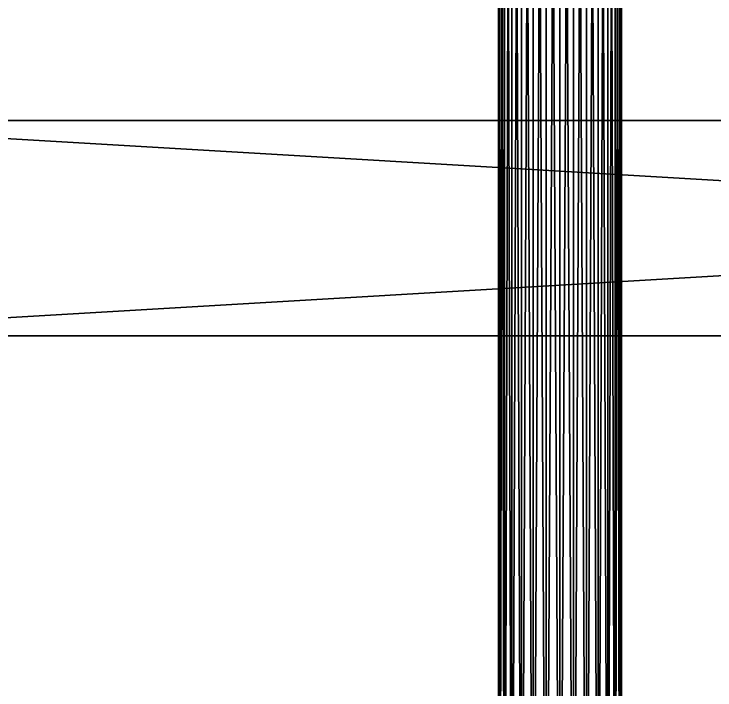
# Model space of a CAD drawing. Header units: millimetres. Extents: x 3500 to 25050, y 1500 to 19500.
# Drawn here: x 21793 to 22444, y 17571 to 18199 of the extents above; entities that cross this region are included whole.
import ezdxf

# ---------------------------------------------------------------- set-up
doc = ezdxf.new("R2010")
doc.units = ezdxf.units.MM
doc.layers.add('3D-PIPE-P-1021', color=7, linetype='Continuous', true_color=0xf2c230)
doc.layers.add('3D-STRUCT', color=7, linetype='Continuous', true_color=0x7c8a9a)

msp = doc.modelspace()

# ---------------------------------------------------------------- meshes
at = {"layer": '3D-PIPE-P-1021'}
mesh = msp.add_polyface(dxfattribs=at)
corners = [(22357.15, 19500, 4100), (22357.15, 17150, 4100), (22355.72, 19500, 4087.28), (22355.72, 17150, 4087.28), (22351.49, 19500, 4075.2), (22351.49, 17150, 4075.2), (22344.68, 19500, 4064.37), (22344.68, 17150, 4064.37), (22335.63, 19500, 4055.32), (22335.63, 17150, 4055.32), (22324.8, 19500, 4048.51), (22324.8, 17150, 4048.51), (22312.72, 19500, 4044.28), (22312.72, 17150, 4044.28), (22300, 19500, 4042.85), (22300, 17150, 4042.85), (22287.28, 19500, 4044.28), (22287.28, 17150, 4044.28), (22275.2, 19500, 4048.51), (22275.2, 17150, 4048.51), (22264.37, 19500, 4055.32), (22264.37, 17150, 4055.32), (22255.32, 19500, 4064.37), (22255.32, 17150, 4064.37), (22248.51, 19500, 4075.2), (22248.51, 17150, 4075.2), (22244.28, 19500, 4087.28), (22244.28, 17150, 4087.28), (22242.85, 19500, 4100), (22242.85, 17150, 4100), (22244.28, 19500, 4112.72), (22244.28, 17150, 4112.72), (22248.51, 19500, 4124.8), (22248.51, 17150, 4124.8), (22255.32, 19500, 4135.63), (22255.32, 17150, 4135.63), (22264.37, 19500, 4144.68), (22264.37, 17150, 4144.68), (22275.2, 19500, 4151.49), (22275.2, 17150, 4151.49), (22287.28, 19500, 4155.72), (22287.28, 17150, 4155.72), (22300, 19500, 4157.15), (22300, 17150, 4157.15), (22312.72, 19500, 4155.72), (22312.72, 17150, 4155.72), (22324.8, 19500, 4151.49), (22324.8, 17150, 4151.49), (22335.63, 19500, 4144.68), (22335.63, 17150, 4144.68), (22344.68, 19500, 4135.63), (22344.68, 17150, 4135.63), (22351.49, 19500, 4124.8), (22351.49, 17150, 4124.8), (22355.72, 19500, 4112.72), (22355.72, 17150, 4112.72)]
mesh.append_faces([[corners[k] for k in face] for face in [(0, 1, 2), (1, 3, 2), (2, 3, 4), (3, 5, 4), (4, 5, 6), (5, 7, 6), (6, 7, 8), (7, 9, 8), (8, 9, 10), (9, 11, 10), (10, 11, 12), (11, 13, 12), (12, 13, 14), (13, 15, 14), (14, 15, 16), (15, 17, 16), (16, 17, 18), (17, 19, 18), (18, 19, 20), (19, 21, 20), (20, 21, 22), (21, 23, 22), (22, 23, 24), (23, 25, 24), (24, 25, 26), (25, 27, 26), (26, 27, 28), (27, 29, 28), (28, 29, 30), (29, 31, 30), (30, 31, 32), (31, 33, 32), (32, 33, 34), (33, 35, 34), (34, 35, 36), (35, 37, 36), (36, 37, 38), (37, 39, 38), (38, 39, 40), (39, 41, 40), (40, 41, 42), (41, 43, 42), (42, 43, 44), (43, 45, 44), (44, 45, 46), (45, 47, 46), (46, 47, 48), (47, 49, 48), (48, 49, 50), (49, 51, 50), (50, 51, 52), (51, 53, 52), (52, 53, 54), (53, 55, 54), (54, 55, 0), (55, 1, 0), (0, 2, 54), (54, 2, 52), (52, 2, 50), (2, 4, 50), (4, 6, 50), (50, 6, 48), (48, 6, 46), (46, 6, 44), (44, 6, 42), (6, 8, 42), (8, 10, 42), (10, 12, 42), (12, 14, 42), (14, 16, 42), (16, 18, 42), (18, 20, 42), (42, 20, 40), (40, 20, 38), (38, 20, 36), (36, 20, 34), (34, 20, 32), (32, 20, 30), (30, 20, 28), (20, 22, 28), (22, 24, 28), (26, 28, 24), (29, 27, 31), (31, 27, 33), (33, 27, 35), (27, 25, 35), (25, 23, 35), (35, 23, 37), (37, 23, 39), (39, 23, 41), (41, 23, 43), (23, 21, 43), (21, 19, 43), (19, 17, 43), (17, 15, 43), (15, 13, 43), (13, 11, 43), (11, 9, 43), (43, 9, 45), (45, 9, 47), (47, 9, 49), (49, 9, 51), (51, 9, 53), (53, 9, 55), (55, 9, 1), (9, 7, 1), (7, 5, 1), (3, 1, 5)]])
at = {"layer": '3D-STRUCT'}
mesh = msp.add_polyface(dxfattribs=at)
corners = [(21500, 17900, 3700), (21500, 17900, 4000), (21500, 18100, 3700), (21500, 18100, 4000), (24900, 17900, 4000), (24900, 17900, 3700), (24900, 18100, 4000), (24900, 18100, 3700)]
mesh.append_faces([[corners[k] for k in face] for face in [(0, 1, 2), (1, 3, 2), (4, 5, 6), (5, 7, 6), (0, 5, 1), (5, 4, 1), (3, 6, 2), (6, 7, 2), (5, 0, 7), (0, 2, 7), (1, 4, 3), (4, 6, 3)]])

doc.saveas('drawing.dxf')
